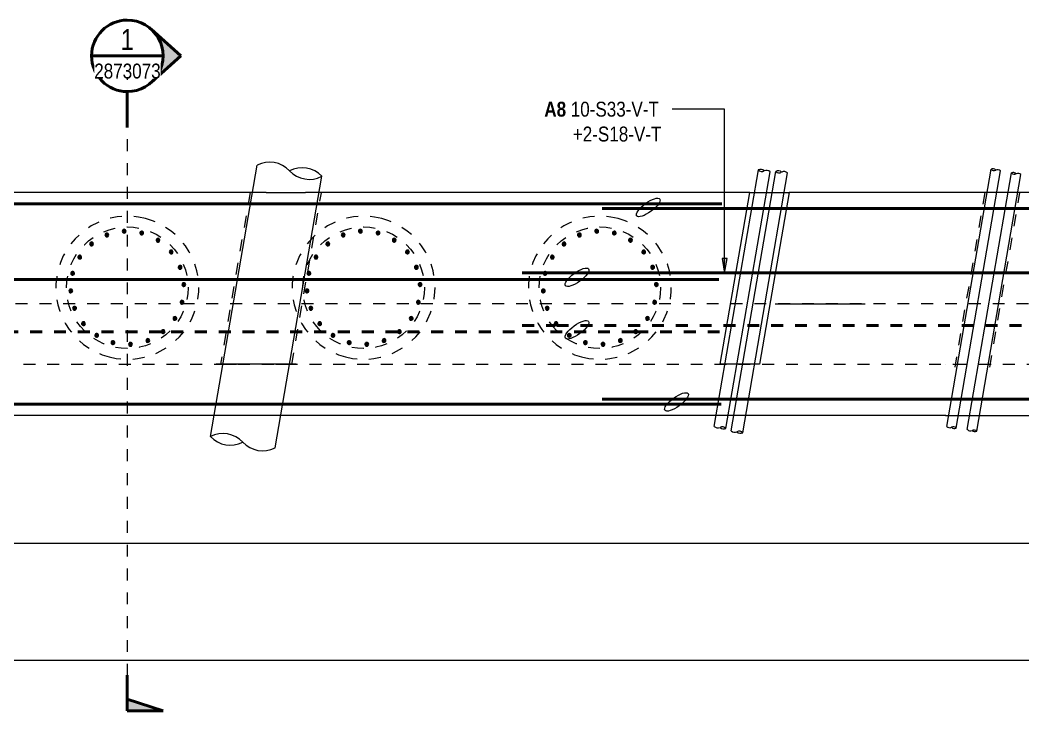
# Model space of a CAD drawing. Header units: metres. Extents: x 1110 to 1218, y -510 to 23.
# Drawn here: x 1118.6 to 1127.01, y -509.96 to -504.16 of the extents above; entities that cross this region are included whole.
import ezdxf

# ---------------------------------------------------------------- set-up
doc = ezdxf.new("R2010")
doc.units = ezdxf.units.M
for name, pattern in [('Dot_Section Line', [0.02, 0, -0.02]), ('JacobsDash', [0.0045, 0.003, -0.0015]), ('JacobsGridLine', [0.0145, 0.01, -0.001, 0.0025, -0.001])]:
    doc.linetypes.add(name, pattern=pattern)
for name, color, linetype, lineweight in [('A-DETL', 7, 'Continuous', 13), ('A-DETL-GENF', 7, 'Continuous', 9), ('G-ANNO-SYMB', 7, 'Continuous', 9), ('G-ANNO-TEXT', 7, 'Continuous', 9), ('S-BEAM', 7, 'Continuous', 50), ('S-FNDN', 7, 'Continuous', 50), ('S-GRID', 7, 'Continuous', 9)]:
    doc.layers.add(name, color=color, linetype=linetype, lineweight=lineweight)
doc.styles.add('Arial Narrow', font='ARIALN.TTF', dxfattribs={"height": 0.175})
doc.styles.add('Arial Narrow_1', font='ARIALN.TTF', dxfattribs={"height": 0.125})
doc.styles.add('Arial Narrow_B', font='ARIALNB.TTF', dxfattribs={"height": 0.125})

# ---------------------------------------------------------------- blocks, each defined once
blk = doc.blocks.new('01_SFO_FRP_Pile_CastInPlace_CS_BR08 - CAST-IN-PLACE PILE - 1200-8660884-DRG-2873072 - ABUTMENT A REINFORCEMENT PLAN Copy 1')
at = {"layer": 'S-FNDN', "color": 8, "linetype": 'JacobsDash', "lineweight": 18, "true_color": 0x808080}
for start, end in [(90, 270), (270, 90)]:
    blk.add_arc((0, 0), 0.6, start, end, dxfattribs=at)
blk = doc.blocks.new('01_SFO_FRP_Pile_CastInPlace_CS_BR08 - CAST-IN-PLACE PILE - 1200-8661059-DRG-2873072 - ABUTMENT A REINFORCEMENT PLAN Copy 1')
at = {"layer": 'S-FNDN', "color": 8, "linetype": 'JacobsDash', "lineweight": 18, "true_color": 0x808080}
for start, end in [(90, 270), (270, 90)]:
    blk.add_arc((0, 0), 0.6, start, end, dxfattribs=at)
blk = doc.blocks.new('01_SFO_FRP_Pile_CastInPlace_CS_BR08 - CAST-IN-PLACE PILE - 1200-8661047-DRG-2873072 - ABUTMENT A REINFORCEMENT PLAN Copy 1')
at = {"layer": 'S-FNDN', "color": 8, "linetype": 'JacobsDash', "lineweight": 18, "true_color": 0x808080}
for start, end in [(90, 270), (270, 90)]:
    blk.add_arc((0, 0), 0.6, start, end, dxfattribs=at)
blk = doc.blocks.new('CS_DET_Pile-Column_BreakLine - Tubular BreakLine-7610950-DRG-2873072 - ABUTMENT A REINFORCEMENT PLAN Copy 1')
at = {"layer": 'A-DETL-GENF', "color": 143, "lineweight": 18, "true_color": 0x78aac8}
for centre, start, end in [((0.1375, -0.1824), 52.95733, 127.04267), ((0.4125, -0.1824), 52.95733, 127.04267), ((0.4125, 0.182), 232.95733, 307.04267)]:
    blk.add_arc(centre, 0.2282, start, end, dxfattribs=at)
blk = doc.blocks.new('CS_DET_Pile-Column_BreakLine - Tubular BreakLine-7610897-DRG-2873072 - ABUTMENT A REINFORCEMENT PLAN Copy 1')
at = {"layer": 'A-DETL-GENF', "color": 143, "lineweight": 18, "true_color": 0x78aac8}
for centre, start, end in [((0.1375, -0.1824), 52.95733, 127.04267), ((0.4125, -0.1824), 52.95733, 127.04267), ((0.4125, 0.182), 232.95733, 307.04267)]:
    blk.add_arc(centre, 0.2282, start, end, dxfattribs=at)
blk = doc.blocks.new('CS_DET_Pile-Column_BreakLine - Tubular BreakLine-7611363-DRG-2873072 - ABUTMENT A REINFORCEMENT PLAN Copy 1')
at = {"layer": 'A-DETL-GENF', "color": 143, "lineweight": 18, "true_color": 0x78aac8}
for centre, start, end in [((0.02, 0.0267), 232.95733, 307.04267), ((0.06, -0.0263), 52.95733, 127.04267), ((0.06, 0.0267), 232.95733, 307.04267)]:
    blk.add_arc(centre, 0.0332, start, end, dxfattribs=at)
blk = doc.blocks.new('CS_DET_Pile-Column_BreakLine - Tubular BreakLine-7611523-DRG-2873072 - ABUTMENT A REINFORCEMENT PLAN Copy 1')
at = {"layer": 'A-DETL-GENF', "color": 143, "lineweight": 18, "true_color": 0x78aac8}
for centre, start, end in [((0.02, 0.0267), 232.95733, 307.04267), ((0.06, -0.0263), 52.95733, 127.04267), ((0.06, 0.0267), 232.95733, 307.04267)]:
    blk.add_arc(centre, 0.0332, start, end, dxfattribs=at)
blk = doc.blocks.new('CS_DET_Pile-Column_BreakLine - Tubular BreakLine-7611422-DRG-2873072 - ABUTMENT A REINFORCEMENT PLAN Copy 1')
at = {"layer": 'A-DETL-GENF', "color": 143, "lineweight": 18, "true_color": 0x78aac8}
for centre, start, end in [((0.02, 0.0267), 232.95733, 307.04267), ((0.06, -0.0263), 52.95733, 127.04267), ((0.06, 0.0267), 232.95733, 307.04267)]:
    blk.add_arc(centre, 0.0332, start, end, dxfattribs=at)
blk = doc.blocks.new('CS_DET_Pile-Column_BreakLine - Tubular BreakLine-7611474-DRG-2873072 - ABUTMENT A REINFORCEMENT PLAN Copy 1')
at = {"layer": 'A-DETL-GENF', "color": 143, "lineweight": 18, "true_color": 0x78aac8}
for centre, start, end in [((0.02, 0.0267), 232.95733, 307.04267), ((0.06, -0.0263), 52.95733, 127.04267), ((0.06, 0.0267), 232.95733, 307.04267)]:
    blk.add_arc(centre, 0.0332, start, end, dxfattribs=at)
blk = doc.blocks.new('CS_DET_Pile-Column_BreakLine - Tubular BreakLine-7611102-DRG-2873072 - ABUTMENT A REINFORCEMENT PLAN Copy 1')
at = {"layer": 'A-DETL-GENF', "color": 143, "lineweight": 18, "true_color": 0x78aac8}
for centre, start, end in [((0.025, 0.0333), 232.95733, 307.04267), ((0.075, -0.0329), 52.95733, 127.04267), ((0.075, 0.0333), 232.95733, 307.04267)]:
    blk.add_arc(centre, 0.0415, start, end, dxfattribs=at)
blk = doc.blocks.new('CS_DET_Pile-Column_BreakLine - Tubular BreakLine-7607886-DRG-2873072 - ABUTMENT A REINFORCEMENT PLAN Copy 1')
at = {"layer": 'A-DETL-GENF', "color": 143, "lineweight": 18, "true_color": 0x78aac8}
for centre, start, end in [((0.025, 0.0333), 232.95733, 307.04267), ((0.075, -0.0329), 52.95733, 127.04267), ((0.075, 0.0333), 232.95733, 307.04267)]:
    blk.add_arc(centre, 0.0415, start, end, dxfattribs=at)
blk = doc.blocks.new('CS_DET_Pile-Column_BreakLine - Tubular BreakLine-7611155-DRG-2873072 - ABUTMENT A REINFORCEMENT PLAN Copy 1')
at = {"layer": 'A-DETL-GENF', "color": 143, "lineweight": 18, "true_color": 0x78aac8}
for centre, start, end in [((0.025, 0.0333), 232.95733, 307.04267), ((0.075, -0.0329), 52.95733, 127.04267), ((0.075, 0.0333), 232.95733, 307.04267)]:
    blk.add_arc(centre, 0.0415, start, end, dxfattribs=at)
blk = doc.blocks.new('CS_DET_Pile-Column_BreakLine - Tubular BreakLine-7611053-DRG-2873072 - ABUTMENT A REINFORCEMENT PLAN Copy 1')
at = {"layer": 'A-DETL-GENF', "color": 143, "lineweight": 18, "true_color": 0x78aac8}
for centre, start, end in [((0.025, 0.0333), 232.95733, 307.04267), ((0.0751, -0.033), 52.95733, 127.04267), ((0.0751, 0.0333), 232.95733, 307.04267)]:
    blk.add_arc(centre, 0.0415, start, end, dxfattribs=at)
blk = doc.blocks.new('T2DExtentArrowReinf_v1 - Extent-9230249-DRG-2873072 - ABUTMENT A REINFORCEMENT PLAN Copy 1')
at = {"layer": 'A-DETL-GENF'}
blk.add_line((0.125, 0), (30.477, 0), dxfattribs=at)
blk = doc.blocks.new('CS_DET_Rebar Combined - Multiple Bar-7528289-DRG-2873072 - ABUTMENT A REINFORCEMENT PLAN Copy 1')
at = {"layer": 'A-DETL-GENF', "lineweight": 50}
blk.add_line((0, 0), (11.95, 0), dxfattribs=at)
blk = doc.blocks.new('CS_DET_Rebar Combined - Multiple Bar-7528314-DRG-2873072 - ABUTMENT A REINFORCEMENT PLAN Copy 1')
at = {"layer": 'A-DETL-GENF', "linetype": 'JacobsDash', "lineweight": 50}
for p, q in [((0.1904, 0), (0, 0)), ((0.4555, 0), (0.236, 0)), ((3.2979, 0), (0.5013, 0)), ((5.2809, 0), (3.3293, 0)), ((7.2639, 0), (5.3123, 0)), ((9.2469, 0), (7.2953, 0)), ((11.2299, 0), (9.2783, 0)), ((11.95, 0), (11.2613, 0))]:
    blk.add_line(p, q, dxfattribs=at)
blk = doc.blocks.new('T2DExtentArrowReinf_v1 - Extent-9230608-DRG-2873072 - ABUTMENT A REINFORCEMENT PLAN Copy 1')
at = {"layer": 'A-DETL-GENF'}
blk.add_line((0.125, 0), (30.477, 0), dxfattribs=at)
blk = doc.blocks.new('S_Det_Reinf_Bar Section_2D Grey - N32-V7-DRG-2873072 - ABUTMENT A REINFORCEMENT PLAN Copy 1')
at = {"layer": 'A-DETL-GENF', "true_color": 0x808080}
blk.add_hatch(color=8, dxfattribs=at).paths.add_polyline_path([(0.0041, -0.0155), (0.008, -0.0139), (0.0113, -0.0113), (0.0139, -0.008), (0.0155, -0.0041), (0.016, 0), (0.0155, 0.0041), (0.0139, 0.008), (0.0113, 0.0113), (0.008, 0.0139), (0.0041, 0.0155), (-0.0005, 0.0159), (-0.0041, 0.0155), (-0.008, 0.0139), (-0.0113, 0.0113), (-0.0139, 0.008), (-0.0155, 0.0041), (-0.016, 0), (-0.0155, -0.0041), (-0.0139, -0.008), (-0.0113, -0.0113), (-0.008, -0.0139), (-0.0041, -0.0155), (0, -0.016)])
at = {"layer": 'A-DETL-GENF', "color": 8, "lineweight": 18, "true_color": 0x808080}
for start, end in [(360, 180), (180, 360)]:
    blk.add_arc((0, 0), 0.016, start, end, dxfattribs=at)
blk = doc.blocks.new('S_Det_Reinf_Bar Section_2D Grey - N32-V1-DRG-2873072 - ABUTMENT A REINFORCEMENT PLAN Copy 1')
at = {"layer": 'A-DETL-GENF', "true_color": 0x808080}
blk.add_hatch(color=8, dxfattribs=at).paths.add_polyline_path([(0.008, -0.0139), (0.0113, -0.0113), (0.0139, -0.008), (0.0155, -0.0041), (0.016, 0), (0.0155, 0.0041), (0.0139, 0.008), (0.0113, 0.0113), (0.008, 0.0139), (0.0041, 0.0155), (0, 0.016), (-0.0041, 0.0155), (-0.008, 0.0139), (-0.0113, 0.0113), (-0.0139, 0.008), (-0.0155, 0.0041), (-0.016, 0), (-0.0155, -0.0041), (-0.0139, -0.008), (-0.0113, -0.0113), (-0.008, -0.0139), (-0.0041, -0.0155), (0, -0.016), (0.0041, -0.0155)])
at = {"layer": 'A-DETL-GENF', "color": 8, "lineweight": 18, "true_color": 0x808080}
for start, end in [(360, 180), (180, 360)]:
    blk.add_arc((0, 0), 0.016, start, end, dxfattribs=at)
blk = doc.blocks.new('S_Det_Reinf_Bar Section_2D Grey - N32-V8-DRG-2873072 - ABUTMENT A REINFORCEMENT PLAN Copy 1')
at = {"layer": 'A-DETL-GENF', "true_color": 0x808080}
blk.add_hatch(color=8, dxfattribs=at).paths.add_polyline_path([(-0.0113, -0.0113), (-0.008, -0.0139), (-0.0041, -0.0155), (0.0013, -0.0158), (0.0041, -0.0155), (0.008, -0.0139), (0.0113, -0.0113), (0.0139, -0.008), (0.0155, -0.0041), (0.0158, 0.0019), (0.0155, 0.0041), (0.0139, 0.008), (0.0113, 0.0113), (0.008, 0.0139), (0.0041, 0.0155), (0, 0.016), (-0.0041, 0.0155), (-0.008, 0.0139), (-0.0113, 0.0113), (-0.0139, 0.008), (-0.0155, 0.0041), (-0.016, 0), (-0.0155, -0.0041), (-0.0139, -0.008)])
at = {"layer": 'A-DETL-GENF', "color": 8, "lineweight": 18, "true_color": 0x808080}
for start, end in [(360, 180), (180, 360)]:
    blk.add_arc((0, 0), 0.016, start, end, dxfattribs=at)
blk = doc.blocks.new('S_Det_Reinf_Bar Section_2D Grey - N32-V9-DRG-2873072 - ABUTMENT A REINFORCEMENT PLAN Copy 1')
at = {"layer": 'A-DETL-GENF', "true_color": 0x808080}
blk.add_hatch(color=8, dxfattribs=at).paths.add_polyline_path([(-0.0041, -0.0155), (0.0015, -0.0158), (0.0041, -0.0155), (0.008, -0.0139), (0.0113, -0.0113), (0.0139, -0.008), (0.0155, -0.0041), (0.016, 0), (0.0155, 0.0041), (0.0139, 0.008), (0.0113, 0.0113), (0.008, 0.0139), (0.0041, 0.0155), (0, 0.016), (-0.0041, 0.0155), (-0.008, 0.0139), (-0.0113, 0.0113), (-0.0139, 0.008), (-0.0155, 0.0041), (-0.016, 0), (-0.0155, -0.0041), (-0.0139, -0.008), (-0.0113, -0.0113), (-0.008, -0.0139)])
at = {"layer": 'A-DETL-GENF', "color": 8, "lineweight": 18, "true_color": 0x808080}
for start, end in [(360, 180), (180, 360)]:
    blk.add_arc((0, 0), 0.016, start, end, dxfattribs=at)
blk = doc.blocks.new('S_Det_Reinf_Bar Section_2D Grey - N32-V10-DRG-2873072 - ABUTMENT A REINFORCEMENT PLAN Copy 1')
at = {"layer": 'A-DETL-GENF', "true_color": 0x808080}
blk.add_hatch(color=8, dxfattribs=at).paths.add_polyline_path([(-0.008, 0.0139), (-0.0113, 0.0113), (-0.0139, 0.008), (-0.0155, 0.0041), (-0.016, 0), (-0.0155, -0.0041), (-0.0139, -0.008), (-0.0113, -0.0113), (-0.008, -0.0139), (-0.0041, -0.0155), (0, -0.016), (0.0041, -0.0155), (0.008, -0.0139), (0.0113, -0.0113), (0.0139, -0.008), (0.0155, -0.0041), (0.0158, 0.0013), (0.0155, 0.0041), (0.0139, 0.008), (0.0113, 0.0113), (0.0077, 0.014), (0.0041, 0.0155), (0, 0.016), (-0.0041, 0.0155)])
at = {"layer": 'A-DETL-GENF', "color": 8, "lineweight": 18, "true_color": 0x808080}
for start, end in [(360, 180), (180, 360)]:
    blk.add_arc((0, 0), 0.016, start, end, dxfattribs=at)
blk = doc.blocks.new('S_Det_Reinf_Bar Section_2D Grey - N32-V11-DRG-2873072 - ABUTMENT A REINFORCEMENT PLAN Copy 1')
at = {"layer": 'A-DETL-GENF', "true_color": 0x808080}
blk.add_hatch(color=8, dxfattribs=at).paths.add_polyline_path([(-0.0041, -0.0155), (0.0015, -0.0158), (0.0041, -0.0155), (0.008, -0.0139), (0.0113, -0.0113), (0.0139, -0.008), (0.0155, -0.0041), (0.016, 0), (0.0155, 0.0041), (0.0139, 0.008), (0.0113, 0.0113), (0.008, 0.0139), (0.0041, 0.0155), (0, 0.016), (-0.0041, 0.0155), (-0.008, 0.0139), (-0.0113, 0.0113), (-0.0139, 0.008), (-0.0155, 0.0041), (-0.016, 0), (-0.0155, -0.0041), (-0.0139, -0.008), (-0.0113, -0.0113), (-0.008, -0.0139)])
at = {"layer": 'A-DETL-GENF', "color": 8, "lineweight": 18, "true_color": 0x808080}
for start, end in [(360, 180), (180, 360)]:
    blk.add_arc((0, 0), 0.016, start, end, dxfattribs=at)
blk = doc.blocks.new('S_Det_Reinf_Bar Section_2D Grey - N32-V12-DRG-2873072 - ABUTMENT A REINFORCEMENT PLAN Copy 1')
at = {"layer": 'A-DETL-GENF', "true_color": 0x808080}
blk.add_hatch(color=8, dxfattribs=at).paths.add_polyline_path([(-0.0139, -0.008), (-0.0113, -0.0113), (-0.0068, -0.0144), (-0.0041, -0.0155), (0, -0.016), (0.0041, -0.0155), (0.008, -0.0139), (0.0113, -0.0113), (0.0139, -0.008), (0.0155, -0.0041), (0.016, 0.0003), (0.0155, 0.0041), (0.0139, 0.008), (0.0113, 0.0113), (0.008, 0.0139), (0.0041, 0.0155), (0, 0.016), (-0.0041, 0.0155), (-0.008, 0.0139), (-0.0113, 0.0113), (-0.0139, 0.008), (-0.0155, 0.0041), (-0.016, 0), (-0.0155, -0.0041)])
at = {"layer": 'A-DETL-GENF', "color": 8, "lineweight": 18, "true_color": 0x808080}
for start, end in [(360, 180), (180, 360)]:
    blk.add_arc((0, 0), 0.016, start, end, dxfattribs=at)
blk = doc.blocks.new('S_Det_Reinf_Bar Section_2D Grey - N32-V13-DRG-2873072 - ABUTMENT A REINFORCEMENT PLAN Copy 1')
at = {"layer": 'A-DETL-GENF', "true_color": 0x808080}
blk.add_hatch(color=8, dxfattribs=at).paths.add_polyline_path([(-0.0041, -0.0155), (0.0015, -0.0158), (0.0041, -0.0155), (0.008, -0.0139), (0.0113, -0.0113), (0.0139, -0.008), (0.0155, -0.0041), (0.016, 0), (0.0155, 0.0041), (0.0139, 0.008), (0.0113, 0.0113), (0.008, 0.0139), (0.0041, 0.0155), (0, 0.016), (-0.0041, 0.0155), (-0.008, 0.0139), (-0.0113, 0.0113), (-0.0139, 0.008), (-0.0155, 0.0041), (-0.016, 0), (-0.0155, -0.0041), (-0.0139, -0.008), (-0.0113, -0.0113), (-0.008, -0.0139)])
at = {"layer": 'A-DETL-GENF', "color": 8, "lineweight": 18, "true_color": 0x808080}
for start, end in [(360, 180), (180, 360)]:
    blk.add_arc((0, 0), 0.016, start, end, dxfattribs=at)
blk = doc.blocks.new('Section - sectionTail-4870194-DRG-2873072 - ABUTMENT A REINFORCEMENT PLAN Copy 1')
at = {"layer": 'G-ANNO-SYMB'}
blk.add_hatch(color=256, dxfattribs=at).paths.add_polyline_path([(-0.006, 0.006), (-0.004, 0), (-0.006, 0)])
at = {"layer": 'G-ANNO-SYMB', "lineweight": 50}
for p, q in [((-0.006, 0.006), (-0.006, 0)), ((-0.004, 0), (-0.006, 0.006)), ((-0.006, 0), (-0.004, 0)), ((-0.006, 0), (0, 0))]:
    blk.add_line(p, q, dxfattribs=at)
blk = doc.blocks.new('Section - SectionHead-4898858-DRG-2873072 - ABUTMENT A REINFORCEMENT PLAN Copy 1')
at = {"layer": 'G-ANNO-SYMB'}
h = blk.add_hatch(color=256, dxfattribs=at)
edge = h.paths.add_edge_path()
edge.add_line((-0.002, 0.009), (0.00247, 0.004))
edge.add_arc((-0.002, 0), 0.006, 41.8277, 138.1723)
edge.add_line((-0.00647, 0.004), (-0.002, 0.009))
at = {"layer": 'G-ANNO-SYMB', "lineweight": 50}
for p, q in [((-0.002, 0.009), (-0.00647, 0.004)), ((0.00247, 0.004), (-0.002, 0.009)), ((0.004, 0), (0.01, 0))]:
    blk.add_line(p, q, dxfattribs=at)
for start, end in [(360, 180), (180, 360)]:
    blk.add_arc((-0.002, 0), 0.006, start, end, dxfattribs=at)

msp = doc.modelspace()

# ---------------------------------------------------------------- hatches: boundary and pattern name
at = {"layer": 'G-ANNO-TEXT'}
msp.add_hatch(color=256, dxfattribs=at).paths.add_polyline_path([(1124.5113, -506.2862), (1124.5333, -506.1612), (1124.4892, -506.1612)])

# ---------------------------------------------------------------- linework, layer by layer
at = {"layer": 'A-DETL', "color": 143, "lineweight": 18, "true_color": 0x78aac8}
for p, q in [((1120.1959, -507.6561), (1120.5881, -505.3796)), ((1124.4236, -507.57), (1124.7941, -505.4196)), ((1124.5221, -507.587), (1124.8926, -505.4366)), ((1124.5656, -507.6065), (1124.9402, -505.4324)), ((1126.3755, -507.5711), (1126.7472, -505.4138)), ((1126.4544, -507.5847), (1126.8261, -505.4273)), ((1120.7379, -507.7495), (1121.1302, -505.473)), ((1124.6642, -507.6235), (1125.0396, -505.4448)), ((1126.5481, -507.5974), (1126.919, -505.445)), ((1126.627, -507.611), (1126.9978, -505.4586))]:
    msp.add_line(p, q, dxfattribs=at)
at = {"layer": 'A-DETL', "color": 8, "linetype": 'JacobsDash', "lineweight": 18, "true_color": 0x808080}
for p, q in [((1120.5285, -505.6079), (1120.2804, -507.0479)), ((1121.0125, -506.2738), (1121.1266, -505.6113)), ((1126.6952, -505.6079), (1126.4425, -507.0743)), ((1126.7368, -507.0743), (1126.9894, -505.6079)), ((1120.8785, -507.0513), (1121.0087, -506.2956)), ((1112.4267, -507.0479), (1126.4406, -507.0479)), ((1126.4471, -507.0479), (1143.1915, -507.0479))]:
    msp.add_line(p, q, dxfattribs=at)
at = {"layer": 'A-DETL', "lineweight": 50}
for p, q in [((1112.4866, -505.7029), (1124.4866, -505.7029)), ((1123.4824, -505.7429), (1135.4824, -505.7429)), ((1122.8125, -506.2829), (1122.9893, -506.2829)), ((1123.0203, -506.2829), (1127.2891, -506.2829)), ((1135.4824, -507.3429), (1123.4824, -507.3429)), ((1112.4824, -507.3829), (1124.4824, -507.3829))]:
    msp.add_line(p, q, dxfattribs=at)
at = {"layer": 'A-DETL', "color": 5, "lineweight": 9, "true_color": 0x0000ff}
msp.add_line((1124.9345, -506.5429), (1125.6902, -506.5429), dxfattribs=at)
at = {"layer": 'A-DETL', "linetype": 'JacobsDash', "lineweight": 50}
for p, q in [((1122.8125, -506.7229), (1123.0902, -506.7229)), ((1123.102, -506.7229), (1127.39, -506.7229))]:
    msp.add_line(p, q, dxfattribs=at)
at = {"layer": 'A-DETL', "color": 8, "linetype": 'JacobsDash', "lineweight": 9, "true_color": 0x808080}
for centre in [(1119.4981, -506.4077), (1121.4811, -506.4077), (1123.4641, -506.4077)]:
    msp.add_circle(centre, 0.51, dxfattribs=at)
at = {"layer": 'A-DETL'}
for centre in [(1123.87, -505.7342), (1123.2724, -506.32), (1123.2724, -506.76), (1124.1068, -507.3652)]:
    msp.add_ellipse(centre, major_axis=(0.0971, 0.0705), ratio=0.333333, dxfattribs=at)
at = {"layer": 'G-ANNO-SYMB', "lineweight": 50}
msp.add_line((1119.1981, -504.4626), (1119.7981, -504.4626), dxfattribs=at)
at = {"layer": 'G-ANNO-SYMB', "color": 7, "linetype": 'Dot_Section Line', "true_color": 0xffffff}
msp.add_line((1119.4981, -504.5626), (1119.4981, -509.6569), dxfattribs=at)
at = {"layer": 'G-ANNO-TEXT'}
for p, q in [((1124.0748, -504.91), (1124.0716, -504.91)), ((1124.5113, -504.91), (1124.0748, -504.91)), ((1124.5113, -506.2862), (1124.5113, -504.91)), ((1124.5333, -506.1612), (1124.4892, -506.1612)), ((1124.4892, -506.1612), (1124.5113, -506.2862)), ((1124.5113, -506.2862), (1124.5333, -506.1612))]:
    msp.add_line(p, q, dxfattribs=at)
at = {"layer": 'S-BEAM', "lineweight": 13}
for p, q in [((1120.6627, -505.6079), (1117.008, -505.6079)), ((1120.6627, -505.6079), (1120.6145, -505.6079)), ((1124.7217, -505.6079), (1120.9933, -505.6079)), ((1121.0415, -505.6079), (1120.9933, -505.6079)), ((1124.4734, -507.0479), (1124.7217, -505.6079)), ((1124.7217, -505.6079), (1125.0514, -505.6079)), ((1125.0515, -505.6079), (1124.8032, -507.0479)), ((1126.3651, -505.6079), (1125.0515, -505.6079)), ((1126.3665, -505.6079), (1126.3651, -505.6079)), ((1126.3656, -505.6079), (1126.3655, -505.6079)), ((1128.636, -505.6079), (1126.3656, -505.6079)), ((1124.8032, -507.0479), (1124.4734, -507.0479)), ((1126.3646, -507.0479), (1126.3651, -507.0479)), ((1126.3656, -507.0479), (1126.3651, -507.0479)), ((1126.3656, -507.0479), (1126.3656, -507.0479)), ((1126.3646, -507.4779), (1112.3525, -507.4779)), ((1126.3656, -507.4779), (1126.3646, -507.4779)), ((1126.3655, -507.4779), (1126.3656, -507.4779)), ((1126.3665, -507.4779), (1126.3656, -507.4779)), ((1126.3656, -507.4779), (1143.1164, -507.4779))]:
    msp.add_line(p, q, dxfattribs=at)
at = {"layer": 'S-BEAM', "lineweight": 13, "flags": 128}
for points in [[(1120.6627, -505.6079), (1120.7132, -505.6079), (1120.7697, -505.6079), (1120.828, -505.6079)], [(1120.828, -505.6079), (1120.8863, -505.6079), (1120.9429, -505.6079), (1120.9934, -505.6079)], [(1120.5799, -507.0479), (1120.5216, -507.0479), (1120.4651, -507.0479), (1120.412, -507.0479), (1120.3641, -507.0479), (1120.3229, -507.0479), (1120.2894, -507.0479), (1120.2648, -507.0479), (1120.2499, -507.0479), (1120.2451, -507.0479), (1120.2504, -507.0479), (1120.2659, -507.0479), (1120.2909, -507.0479), (1120.3248, -507.0479), (1120.3664, -507.0479), (1120.4146, -507.0479)], [(1120.7452, -507.0479), (1120.7934, -507.0479), (1120.8351, -507.0479), (1120.8689, -507.0479), (1120.894, -507.0479), (1120.9094, -507.0479), (1120.9148, -507.0479), (1120.9099, -507.0479), (1120.895, -507.0479), (1120.8704, -507.0479), (1120.837, -507.0479), (1120.7957, -507.0479), (1120.7478, -507.0479), (1120.6948, -507.0479), (1120.6382, -507.0479), (1120.5799, -507.0479)]]:
    msp.add_lwpolyline(points, dxfattribs=at)
at = {"layer": 'S-GRID', "linetype": 'JacobsGridLine', "lineweight": 18}
msp.add_line((1143.4609, -506.5429), (1111.4388, -506.5429), dxfattribs=at)

# ---------------------------------------------------------------- block references
at = {"layer": 'A-DETL-GENF', "color": 143, "true_color": 0x78aac8}
for name, p, rotation in [('CS_DET_Pile-Column_BreakLine - Tubular BreakLine-7610950-DRG-2873072 - ABUTMENT A REINFORCEMENT PLAN Copy 1', (1120.5882, -505.3795), 350.2242198697219), ('CS_DET_Pile-Column_BreakLine - Tubular BreakLine-7607886-DRG-2873072 - ABUTMENT A REINFORCEMENT PLAN Copy 1', (1124.8926, -505.4364), 170.224219867527), ('CS_DET_Pile-Column_BreakLine - Tubular BreakLine-7611053-DRG-2873072 - ABUTMENT A REINFORCEMENT PLAN Copy 1', (1125.0396, -505.4446), 172.929515004512), ('CS_DET_Pile-Column_BreakLine - Tubular BreakLine-7611363-DRG-2873072 - ABUTMENT A REINFORCEMENT PLAN Copy 1', (1126.8261, -505.4272), 170.224219867527), ('CS_DET_Pile-Column_BreakLine - Tubular BreakLine-7611422-DRG-2873072 - ABUTMENT A REINFORCEMENT PLAN Copy 1', (1126.9978, -505.4584), 170.224219867527), ('CS_DET_Pile-Column_BreakLine - Tubular BreakLine-7610897-DRG-2873072 - ABUTMENT A REINFORCEMENT PLAN Copy 1', (1120.7379, -507.7497), 170.224219869729), ('CS_DET_Pile-Column_BreakLine - Tubular BreakLine-7611102-DRG-2873072 - ABUTMENT A REINFORCEMENT PLAN Copy 1', (1124.4235, -507.5702), 350.2242198687152), ('CS_DET_Pile-Column_BreakLine - Tubular BreakLine-7611155-DRG-2873072 - ABUTMENT A REINFORCEMENT PLAN Copy 1', (1124.5656, -507.6067), 350.2242198687291), ('CS_DET_Pile-Column_BreakLine - Tubular BreakLine-7611523-DRG-2873072 - ABUTMENT A REINFORCEMENT PLAN Copy 1', (1126.3755, -507.5713), 350.2242198622897), ('CS_DET_Pile-Column_BreakLine - Tubular BreakLine-7611474-DRG-2873072 - ABUTMENT A REINFORCEMENT PLAN Copy 1', (1126.5481, -507.5976), 350.2242198622897)]:
    msp.add_blockref(name, p, dxfattribs=dict(at, rotation=rotation))
at = {"layer": 'A-DETL-GENF', "color": 8, "true_color": 0x808080}
for name, p, rotation in [('S_Det_Reinf_Bar Section_2D Grey - N32-V1-DRG-2873072 - ABUTMENT A REINFORCEMENT PLAN Copy 1', (1119.4714, -505.9335), 3.223888889022546), ('S_Det_Reinf_Bar Section_2D Grey - N32-V7-DRG-2873072 - ABUTMENT A REINFORCEMENT PLAN Copy 1', (1119.6193, -505.9484), 345.2238888891193), ('S_Det_Reinf_Bar Section_2D Grey - N32-V1-DRG-2873072 - ABUTMENT A REINFORCEMENT PLAN Copy 1', (1121.4544, -505.9335), 3.223888889022546), ('S_Det_Reinf_Bar Section_2D Grey - N32-V1-DRG-2873072 - ABUTMENT A REINFORCEMENT PLAN Copy 1', (1121.6023, -505.9484), 345.2238888891193), ('S_Det_Reinf_Bar Section_2D Grey - N32-V1-DRG-2873072 - ABUTMENT A REINFORCEMENT PLAN Copy 1', (1123.4374, -505.9335), 3.223888889022546), ('S_Det_Reinf_Bar Section_2D Grey - N32-V1-DRG-2873072 - ABUTMENT A REINFORCEMENT PLAN Copy 1', (1123.5853, -505.9484), 345.2238888891193), ('S_Det_Reinf_Bar Section_2D Grey - N32-V8-DRG-2873072 - ABUTMENT A REINFORCEMENT PLAN Copy 1', (1119.1978, -506.0398), 39.22388888903279), ('S_Det_Reinf_Bar Section_2D Grey - N32-V9-DRG-2873072 - ABUTMENT A REINFORCEMENT PLAN Copy 1', (1119.3262, -505.965), 21.22388888902767), ('S_Det_Reinf_Bar Section_2D Grey - N32-V1-DRG-2873072 - ABUTMENT A REINFORCEMENT PLAN Copy 1', (1119.7553, -506.0084), 327.2238888891142), ('S_Det_Reinf_Bar Section_2D Grey - N32-V1-DRG-2873072 - ABUTMENT A REINFORCEMENT PLAN Copy 1', (1121.1808, -506.0398), 39.22388888903279), ('S_Det_Reinf_Bar Section_2D Grey - N32-V11-DRG-2873072 - ABUTMENT A REINFORCEMENT PLAN Copy 1', (1121.3092, -505.965), 21.22388888902767), ('S_Det_Reinf_Bar Section_2D Grey - N32-V1-DRG-2873072 - ABUTMENT A REINFORCEMENT PLAN Copy 1', (1121.7383, -506.0084), 327.2238888891142), ('S_Det_Reinf_Bar Section_2D Grey - N32-V1-DRG-2873072 - ABUTMENT A REINFORCEMENT PLAN Copy 1', (1123.1638, -506.0398), 39.22388888903279), ('S_Det_Reinf_Bar Section_2D Grey - N32-V13-DRG-2873072 - ABUTMENT A REINFORCEMENT PLAN Copy 1', (1123.2922, -505.965), 21.22388888902767), ('S_Det_Reinf_Bar Section_2D Grey - N32-V1-DRG-2873072 - ABUTMENT A REINFORCEMENT PLAN Copy 1', (1123.7213, -506.0084), 327.2238888891142), ('S_Det_Reinf_Bar Section_2D Grey - N32-V1-DRG-2873072 - ABUTMENT A REINFORCEMENT PLAN Copy 1', (1119.8661, -506.1074), 309.2238888891091), ('S_Det_Reinf_Bar Section_2D Grey - N32-V1-DRG-2873072 - ABUTMENT A REINFORCEMENT PLAN Copy 1', (1121.8491, -506.1074), 309.2238888891091), ('S_Det_Reinf_Bar Section_2D Grey - N32-V1-DRG-2873072 - ABUTMENT A REINFORCEMENT PLAN Copy 1', (1123.8321, -506.1074), 309.2238888891091), ('S_Det_Reinf_Bar Section_2D Grey - N32-V1-DRG-2873072 - ABUTMENT A REINFORCEMENT PLAN Copy 1', (1119.0988, -506.1506), 57.22388888903787), ('S_Det_Reinf_Bar Section_2D Grey - N32-V1-DRG-2873072 - ABUTMENT A REINFORCEMENT PLAN Copy 1', (1121.0818, -506.1506), 57.22388888903787), ('S_Det_Reinf_Bar Section_2D Grey - N32-V12-DRG-2873072 - ABUTMENT A REINFORCEMENT PLAN Copy 1', (1123.0648, -506.1506), 57.22388888903787), ('S_Det_Reinf_Bar Section_2D Grey - N32-V1-DRG-2873072 - ABUTMENT A REINFORCEMENT PLAN Copy 1', (1119.0388, -506.2866), 75.22388888904297), ('S_Det_Reinf_Bar Section_2D Grey - N32-V1-DRG-2873072 - ABUTMENT A REINFORCEMENT PLAN Copy 1', (1119.9409, -506.2358), 291.223888889104), ('S_Det_Reinf_Bar Section_2D Grey - N32-V1-DRG-2873072 - ABUTMENT A REINFORCEMENT PLAN Copy 1', (1121.0218, -506.2866), 75.22388888904297), ('S_Det_Reinf_Bar Section_2D Grey - N32-V1-DRG-2873072 - ABUTMENT A REINFORCEMENT PLAN Copy 1', (1121.9239, -506.2358), 291.223888889104), ('S_Det_Reinf_Bar Section_2D Grey - N32-V1-DRG-2873072 - ABUTMENT A REINFORCEMENT PLAN Copy 1', (1123.0048, -506.2866), 75.22388888904297), ('S_Det_Reinf_Bar Section_2D Grey - N32-V1-DRG-2873072 - ABUTMENT A REINFORCEMENT PLAN Copy 1', (1123.9069, -506.2358), 291.223888889104), ('S_Det_Reinf_Bar Section_2D Grey - N32-V1-DRG-2873072 - ABUTMENT A REINFORCEMENT PLAN Copy 1', (1119.0239, -506.4345), 93.22388888904806), ('S_Det_Reinf_Bar Section_2D Grey - N32-V1-DRG-2873072 - ABUTMENT A REINFORCEMENT PLAN Copy 1', (1119.9724, -506.381), 273.2238888890989), ('S_Det_Reinf_Bar Section_2D Grey - N32-V1-DRG-2873072 - ABUTMENT A REINFORCEMENT PLAN Copy 1', (1121.0069, -506.4345), 93.22388888904806), ('S_Det_Reinf_Bar Section_2D Grey - N32-V1-DRG-2873072 - ABUTMENT A REINFORCEMENT PLAN Copy 1', (1121.9554, -506.381), 273.2238888890989), ('S_Det_Reinf_Bar Section_2D Grey - N32-V1-DRG-2873072 - ABUTMENT A REINFORCEMENT PLAN Copy 1', (1122.9899, -506.4345), 93.22388888904806), ('S_Det_Reinf_Bar Section_2D Grey - N32-V1-DRG-2873072 - ABUTMENT A REINFORCEMENT PLAN Copy 1', (1123.9384, -506.381), 273.2238888890989), ('S_Det_Reinf_Bar Section_2D Grey - N32-V1-DRG-2873072 - ABUTMENT A REINFORCEMENT PLAN Copy 1', (1119.9574, -506.5289), 255.2238888890938), ('S_Det_Reinf_Bar Section_2D Grey - N32-V1-DRG-2873072 - ABUTMENT A REINFORCEMENT PLAN Copy 1', (1121.9404, -506.5289), 255.2238888890938), ('S_Det_Reinf_Bar Section_2D Grey - N32-V1-DRG-2873072 - ABUTMENT A REINFORCEMENT PLAN Copy 1', (1123.9234, -506.5289), 255.2238888890938), ('S_Det_Reinf_Bar Section_2D Grey - N32-V1-DRG-2873072 - ABUTMENT A REINFORCEMENT PLAN Copy 1', (1119.0553, -506.5797), 111.2238888890531), ('S_Det_Reinf_Bar Section_2D Grey - N32-V1-DRG-2873072 - ABUTMENT A REINFORCEMENT PLAN Copy 1', (1121.0383, -506.5797), 111.2238888890531), ('S_Det_Reinf_Bar Section_2D Grey - N32-V1-DRG-2873072 - ABUTMENT A REINFORCEMENT PLAN Copy 1', (1123.0213, -506.5797), 111.2238888890531), ('S_Det_Reinf_Bar Section_2D Grey - N32-V1-DRG-2873072 - ABUTMENT A REINFORCEMENT PLAN Copy 1', (1119.1302, -506.7081), 129.2238888890582), ('S_Det_Reinf_Bar Section_2D Grey - N32-V1-DRG-2873072 - ABUTMENT A REINFORCEMENT PLAN Copy 1', (1119.8975, -506.6649), 237.2238888890888), ('S_Det_Reinf_Bar Section_2D Grey - N32-V1-DRG-2873072 - ABUTMENT A REINFORCEMENT PLAN Copy 1', (1121.1132, -506.7081), 129.2238888890582), ('S_Det_Reinf_Bar Section_2D Grey - N32-V1-DRG-2873072 - ABUTMENT A REINFORCEMENT PLAN Copy 1', (1121.8805, -506.6649), 237.2238888890888), ('S_Det_Reinf_Bar Section_2D Grey - N32-V1-DRG-2873072 - ABUTMENT A REINFORCEMENT PLAN Copy 1', (1123.0962, -506.7081), 129.2238888890582), ('S_Det_Reinf_Bar Section_2D Grey - N32-V1-DRG-2873072 - ABUTMENT A REINFORCEMENT PLAN Copy 1', (1123.8635, -506.6649), 237.2238888890888), ('S_Det_Reinf_Bar Section_2D Grey - N32-V1-DRG-2873072 - ABUTMENT A REINFORCEMENT PLAN Copy 1', (1119.7985, -506.7757), 219.2238888890837), ('S_Det_Reinf_Bar Section_2D Grey - N32-V1-DRG-2873072 - ABUTMENT A REINFORCEMENT PLAN Copy 1', (1121.7815, -506.7757), 219.2238888890837), ('S_Det_Reinf_Bar Section_2D Grey - N32-V1-DRG-2873072 - ABUTMENT A REINFORCEMENT PLAN Copy 1', (1123.7645, -506.7757), 219.2238888890837), ('S_Det_Reinf_Bar Section_2D Grey - N32-V1-DRG-2873072 - ABUTMENT A REINFORCEMENT PLAN Copy 1', (1119.241, -506.8071), 147.2238888890633), ('S_Det_Reinf_Bar Section_2D Grey - N32-V1-DRG-2873072 - ABUTMENT A REINFORCEMENT PLAN Copy 1', (1119.377, -506.867), 165.2238888890684), ('S_Det_Reinf_Bar Section_2D Grey - N32-V1-DRG-2873072 - ABUTMENT A REINFORCEMENT PLAN Copy 1', (1119.5248, -506.882), 183.2238888890734), ('S_Det_Reinf_Bar Section_2D Grey - N32-V1-DRG-2873072 - ABUTMENT A REINFORCEMENT PLAN Copy 1', (1119.6701, -506.8505), 201.2238888890786), ('S_Det_Reinf_Bar Section_2D Grey - N32-V10-DRG-2873072 - ABUTMENT A REINFORCEMENT PLAN Copy 1', (1121.224, -506.8071), 147.2238888890633), ('S_Det_Reinf_Bar Section_2D Grey - N32-V1-DRG-2873072 - ABUTMENT A REINFORCEMENT PLAN Copy 1', (1121.36, -506.867), 165.2238888890684), ('S_Det_Reinf_Bar Section_2D Grey - N32-V1-DRG-2873072 - ABUTMENT A REINFORCEMENT PLAN Copy 1', (1121.5078, -506.882), 183.2238888890734), ('S_Det_Reinf_Bar Section_2D Grey - N32-V1-DRG-2873072 - ABUTMENT A REINFORCEMENT PLAN Copy 1', (1121.6531, -506.8505), 201.2238888890786), ('S_Det_Reinf_Bar Section_2D Grey - N32-V1-DRG-2873072 - ABUTMENT A REINFORCEMENT PLAN Copy 1', (1123.207, -506.8071), 147.2238888890633), ('S_Det_Reinf_Bar Section_2D Grey - N32-V1-DRG-2873072 - ABUTMENT A REINFORCEMENT PLAN Copy 1', (1123.343, -506.867), 165.2238888890684), ('S_Det_Reinf_Bar Section_2D Grey - N32-V1-DRG-2873072 - ABUTMENT A REINFORCEMENT PLAN Copy 1', (1123.4908, -506.882), 183.2238888890734), ('S_Det_Reinf_Bar Section_2D Grey - N32-V1-DRG-2873072 - ABUTMENT A REINFORCEMENT PLAN Copy 1', (1123.6361, -506.8505), 201.2238888890786)]:
    msp.add_blockref(name, p, dxfattribs=dict(at, rotation=rotation))
at = {"layer": 'A-DETL-GENF'}
for name, p in [('CS_DET_Rebar Combined - Multiple Bar-7528289-DRG-2873072 - ABUTMENT A REINFORCEMENT PLAN Copy 1', (1112.5125, -506.3384)), ('CS_DET_Rebar Combined - Multiple Bar-7528314-DRG-2873072 - ABUTMENT A REINFORCEMENT PLAN Copy 1', (1112.5189, -506.7784)), ('T2DExtentArrowReinf_v1 - Extent-9230608-DRG-2873072 - ABUTMENT A REINFORCEMENT PLAN Copy 1', (1112.415, -509.5307)), ('T2DExtentArrowReinf_v1 - Extent-9230249-DRG-2873072 - ABUTMENT A REINFORCEMENT PLAN Copy 1', (1112.415, -508.5507))]:
    msp.add_blockref(name, p, dxfattribs=at)
at = {"layer": 'G-ANNO-SYMB', "lineweight": 50, "xscale": 49.99999999999996, "yscale": 49.99999999999996, "zscale": 49.99999999999996, "rotation": 270.0000000000039}
msp.add_blockref('Section - SectionHead-4898858-DRG-2873072 - ABUTMENT A REINFORCEMENT PLAN Copy 1', (1119.4981, -504.5626), dxfattribs=at)
at = {"layer": 'G-ANNO-SYMB', "lineweight": 50, "extrusion": (0, 0, -1), "xscale": 49.99999999999997, "yscale": 49.99999999999997, "zscale": 49.99999999999997, "rotation": 89.99999999999636}
msp.add_blockref('Section - sectionTail-4870194-DRG-2873072 - ABUTMENT A REINFORCEMENT PLAN Copy 1', (-1119.4981, -509.6569), dxfattribs=at)
at = {"layer": 'S-FNDN', "color": 8, "linetype": 'JacobsDash', "lineweight": 18, "true_color": 0x808080, "rotation": 345.2238888888885}
for name, p in [('01_SFO_FRP_Pile_CastInPlace_CS_BR08 - CAST-IN-PLACE PILE - 1200-8660884-DRG-2873072 - ABUTMENT A REINFORCEMENT PLAN Copy 1', (1119.4981, -506.4077)), ('01_SFO_FRP_Pile_CastInPlace_CS_BR08 - CAST-IN-PLACE PILE - 1200-8661059-DRG-2873072 - ABUTMENT A REINFORCEMENT PLAN Copy 1', (1121.4811, -506.4077)), ('01_SFO_FRP_Pile_CastInPlace_CS_BR08 - CAST-IN-PLACE PILE - 1200-8661047-DRG-2873072 - ABUTMENT A REINFORCEMENT PLAN Copy 1', (1123.4641, -506.4077))]:
    msp.add_blockref(name, p, dxfattribs=at)

# ---------------------------------------------------------------- texts
at = {"layer": 'G-ANNO-TEXT', "char_height": 0.125, "attachment_point": 1, "bg_fill": 3, "box_fill_scale": 1, "bg_fill_color": 256, "bg_fill_true_color": 13158600, "bg_fill_transparency": 0}
for s, insert, style in [('A8', (1122.9978, -504.8475), 'Arial Narrow_B'), ('      +2-S18-V-T', (1122.9978, -505.0559), 'Arial Narrow_1')]:
    msp.add_mtext(s, dxfattribs=dict(at, insert=insert, style=style))

# ---------------------------------------------------------------- next in the draw order: texts
at = {"layer": 'G-ANNO-SYMB', "insert": (1119.4419, -504.2377), "char_height": 0.175, "attachment_point": 1, "style": 'Arial Narrow', "bg_fill": 3, "box_fill_scale": 1, "bg_fill_color": 256, "bg_fill_transparency": 0}
msp.add_mtext('1', dxfattribs=at)
at = {"layer": 'G-ANNO-SYMB', "insert": (1119.2204, -504.5278), "char_height": 0.125, "attachment_point": 1, "style": 'Arial Narrow_1', "bg_fill": 3, "box_fill_scale": 1, "bg_fill_color": 256, "bg_fill_true_color": 13158600, "bg_fill_transparency": 0}
msp.add_mtext('2873073', dxfattribs=at)
at = {"layer": 'G-ANNO-TEXT', "insert": (1123.1797, -504.8475), "char_height": 0.125, "attachment_point": 1, "style": 'Arial Narrow_1', "bg_fill": 3, "box_fill_scale": 1, "bg_fill_color": 256, "bg_fill_true_color": 13158600, "bg_fill_transparency": 0}
msp.add_mtext(' 10-S33-V-T ', dxfattribs=at)

doc.saveas('drawing.dxf')
